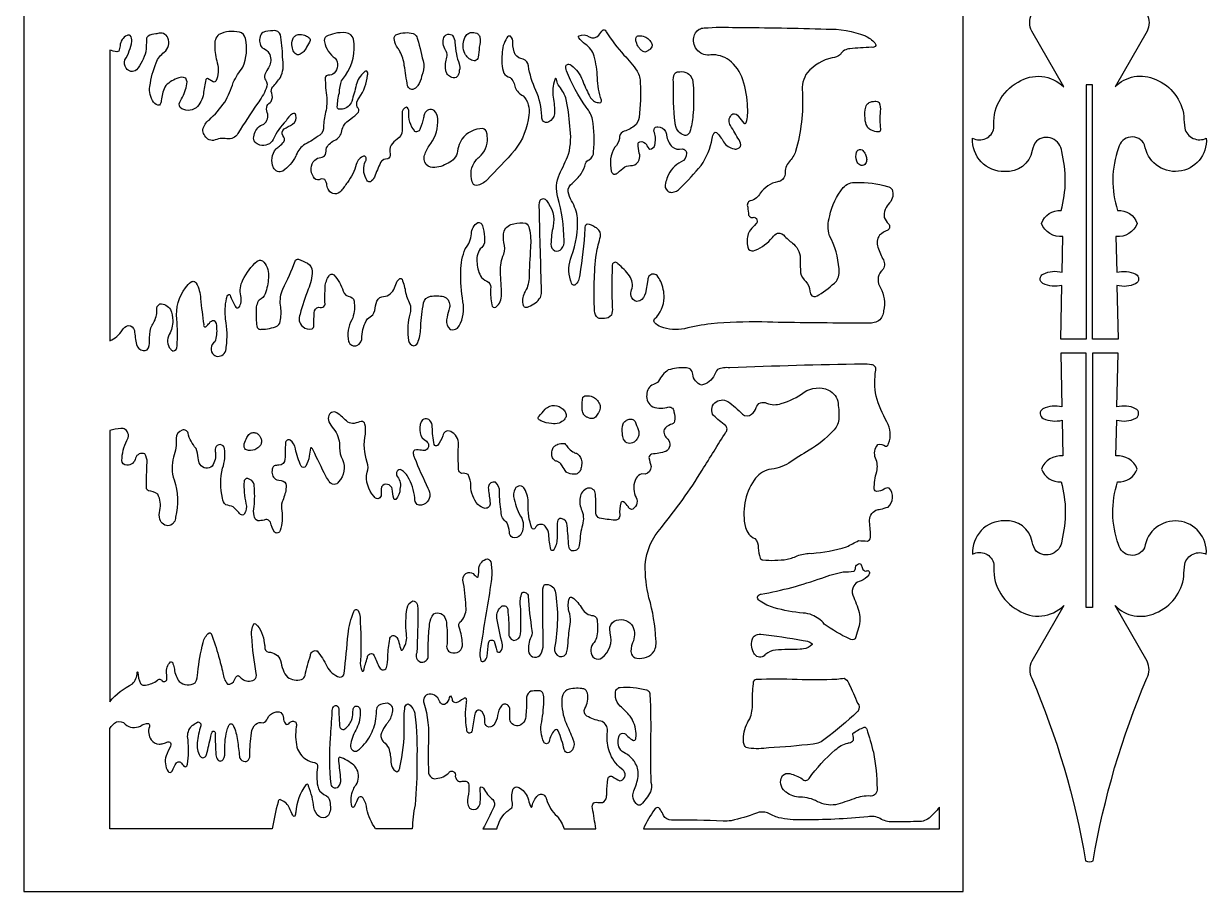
# Model space of a CAD drawing. Header units: millimetres. Extents: x -2342 to -1352, y 819 to 2802.
# Drawn here: x -1734.4 to -1356.7, y 818.9 to 1096 of the extents above; entities that cross this region are included whole.
import ezdxf

# ---------------------------------------------------------------- set-up
doc = ezdxf.new("R2010")
doc.units = ezdxf.units.MM
doc.layers.add('Image_1', color=70, linetype='Continuous')

msp = doc.modelspace()

# ---------------------------------------------------------------- linework, layer by layer
at = {"layer": 'Image_1'}
msp.add_lwpolyline([(-1734.36, 818.88), (-1434.36, 818.88), (-1434.36, 1658.88), (-1734.36, 1658.88)], close=True, dxfattribs=at)
msp.add_lwpolyline([(-1375.64, 1099.08, -0.248044), (-1375.6, 1093.61), (-1385.82, 1075.85, -0.318641), (-1372.81, 1078.19, -0.277564), (-1363.86, 1066.4, 0.02743), (-1363.54, 1062.63, 0.483016), (-1356.68, 1059.45, -0.969952), (-1376.38, 1057.37, 0.704438), (-1384.72, 1056.34, 0.166429), (-1384.98, 1036.35, -0.331722), (-1378.71, 1032.24, -0.340003), (-1385.51, 1028.05), (-1385.28, 1016.61, -0.179213), (-1379.17, 1016.02, -0.599927), (-1379.24, 1012.96, -0.180821), (-1385.2, 1012.4), (-1384.86, 995.27), (-1392.99, 995.27), (-1392.99, 1076.5), (-1395.01, 1076.5), (-1395.01, 995.27), (-1403.15, 995.27), (-1402.81, 1012.4, -0.176895), (-1408.85, 1013.01, -0.599927), (-1408.77, 1016.06, -0.183169), (-1402.73, 1016.61), (-1402.5, 1028.05, -0.340003), (-1409.3, 1032.24, -0.331722), (-1403.03, 1036.35, 0.13246), (-1402.85, 1055.21, 0.600156), (-1410.92, 1058.53, 0.133888), (-1412.24, 1055.46, -0.382908), (-1421.08, 1048.76, -0.435338), (-1431.33, 1059.45, 0.502435), (-1424.47, 1062.63, -0.304334), (-1416.78, 1077.33, -0.35116), (-1402.19, 1075.85), (-1412.42, 1093.61, -0.248044), (-1412.37, 1099.08, 0.059291)], format="xyb", dxfattribs=at)
for points in [[(-1675.01, 1000.39, -0.288933), (-1673.57, 1001.2, -0.264945), (-1672.77, 999, -0.112476), (-1673.32, 994.41, 0.48596), (-1673.68, 990.25, 0.415245), (-1670.35, 990.67, 0.162101), (-1669.65, 992.74, 0.076868), (-1669.85, 1001.59, -0.089195), (-1669.57, 1008.2, -0.243205), (-1668.8, 1009.56, -0.259278), (-1668.45, 1009.28, 0.023856), (-1666.82, 1005.8, 0.543984), (-1665.6, 1005.35, 0.199016), (-1664.99, 1009.09, -0.189516), (-1664.33, 1014.16, -0.097674), (-1659.84, 1020.12, -0.417319), (-1657.67, 1019.83, -0.208081), (-1656.19, 1014.89, -0.059973), (-1657.2, 1009.75, -0.160711), (-1659.15, 1007.74, 0.198978), (-1660.09, 1004.1, 0.060421), (-1659.88, 999.43, 0.451647), (-1658.51, 998.4, 0.107678), (-1653.33, 999.49, 0.216925), (-1652.31, 1001.5, 0.073367), (-1652.34, 1006.06, -0.137442), (-1651.57, 1011.25, 0.032057), (-1647.68, 1020.2, -0.40004), (-1646.6, 1020.78, -0.008537), (-1643.71, 1019.54, -0.253484), (-1642.23, 1016.92, -0.102408), (-1643.48, 1011.2, 0.031389), (-1646.1, 1003.24, 0.333629), (-1645.25, 999.24, 0.262407), (-1642.18, 998.59, 0.190266), (-1641.68, 999.55, -0.012552), (-1641.59, 1003.67, -0.365283), (-1640.13, 1005.44, -0.033731), (-1639.22, 1005.35, 0.358333), (-1638.11, 1006.47, -0.016542), (-1638.08, 1011.98, -0.142949), (-1636.8, 1015.48, -0.513265), (-1635.31, 1015.77, -0.101625), (-1632.28, 1010.61, 0.325076), (-1630, 1008.82, -0.335582), (-1628.82, 1006.78, -0.136375), (-1629.53, 1001.46, 0.186701), (-1630.57, 994.51, 0.42016), (-1627.93, 993.2, 0.312375), (-1626.33, 996.06, -0.139409), (-1624.56, 1001.7, -0.026746), (-1622.85, 1003.03, 0.11169), (-1621.95, 1005.9, -0.206235), (-1620.58, 1008.6, -0.04084), (-1618.24, 1009.07, 0.204612), (-1615.5, 1012.75, -0.159043), (-1614.25, 1014.64, -0.364947), (-1613.53, 1014.39, -0.072917), (-1612.41, 1010.1, 0.024142), (-1610.85, 1005.87, -0.119489), (-1611.25, 1002.38, 0.091881), (-1611.46, 994.87, 0.350296), (-1609.77, 993.14, 0.299199), (-1608.33, 994.59, 0.085877), (-1607.53, 999.36, -0.046007), (-1606.62, 1006.81, -0.32927), (-1604.42, 1008.94, -0.096957), (-1600.23, 1008.86, -0.300188), (-1598.28, 1006.11, -0.119298), (-1598.59, 1004.56, 0.04586), (-1599.27, 1001.44, 0.258177), (-1598.1, 998.35, 0.357738), (-1595.24, 999.46, 0.177879), (-1594.1, 1007.19, -0.037233), (-1594.78, 1016.94, -0.094263), (-1593.31, 1024.15, 0.15614), (-1591.38, 1028.92, -0.22188), (-1589.36, 1032.54, -0.387851), (-1587.86, 1031.47, -0.050796), (-1587.19, 1027.89, -0.031854), (-1587.16, 1025.98, -0.170286), (-1588.54, 1024.14, 0.193239), (-1589.54, 1019.44, 0.140782), (-1588.13, 1014.95, 0.097027), (-1585.86, 1013.46, -0.241427), (-1585.22, 1011.2, 0.057252), (-1584.89, 1006.22, 0.521292), (-1583.57, 1005.48, 0.230644), (-1581.72, 1009.52, 0.007636), (-1582.12, 1016.73, -0.116129), (-1581.02, 1022.42, 0.153693), (-1580.96, 1026.07, -0.119478), (-1580.89, 1029.79, -0.279208), (-1577.82, 1032.06, -0.138307), (-1574.03, 1032.28, -0.270868), (-1572.9, 1030.57, -0.076921), (-1572.51, 1024.48, 0.004271), (-1572.97, 1014.63, -0.136863), (-1574.47, 1009.99, 0.176245), (-1574.83, 1005.98, 0.445049), (-1573.03, 1005.72, 0.172159), (-1569.35, 1008.57, 0.095125), (-1568.95, 1010.31, -0.001818), (-1569.67, 1036.53, -0.099757), (-1569.45, 1039.61, -0.571702), (-1567.4, 1039.49, -0.227463), (-1565.26, 1031.33, 0.042879), (-1565.97, 1025.64, 0.325705), (-1564.69, 1023.48, 0.306344), (-1562.59, 1024.1, 0.208483), (-1561.75, 1026.77, 0.067752), (-1563.77, 1040.54, -0.171094), (-1563.26, 1047.94, 0.017813), (-1560.34, 1054.32, 0.100955), (-1559.93, 1063.3, 0.04618), (-1561.23, 1072.36, 0.08675), (-1563.63, 1076.45, -0.069647), (-1564.21, 1078.32, 0.890107), (-1564.74, 1078.13), (-1564.73, 1078.11, 0.135198), (-1565.23, 1072.51, -0.059735), (-1564.88, 1067.2, -0.26672), (-1566.64, 1064.63, -0.118284), (-1567.75, 1064.4, -0.373091), (-1568.91, 1066.43, 0.101495), (-1570.77, 1074.68, -0.067768), (-1573.17, 1082.54, 0.308457), (-1574.83, 1084.67, -0.18538), (-1577.44, 1086.13, -0.098847), (-1578.13, 1089.97, 0.212857), (-1578.89, 1092.02, 0.403676), (-1580.01, 1091.49, 0.147071), (-1581.58, 1086.32, 0.108714), (-1581.04, 1080.25, 0.207415), (-1579.02, 1078.82, -0.168353), (-1577.36, 1075.64, 0.198004), (-1574.87, 1072.98, -0.246894), (-1573.04, 1066.79, -0.145519), (-1577.52, 1055.63, -0.015242), (-1586.38, 1046.1, -0.154306), (-1589.73, 1044.29, -0.346354), (-1591.13, 1045.55, -0.247801), (-1589.98, 1052.3, -0.104747), (-1588.87, 1053.37, 0.237138), (-1586.28, 1059.58, 0.01704), (-1586.4, 1061.09, 0.302649), (-1587.73, 1062.54, 0.234522), (-1594.38, 1059.15, 0.080183), (-1595.27, 1057.38, 0.049002), (-1595.93, 1054.64, -0.235911), (-1599.35, 1051.2, -0.164899), (-1604.41, 1050.15, -0.325725), (-1606.47, 1052.67, -0.124136), (-1606.16, 1054.45, -0.077827), (-1604.34, 1057.74, 0.16935), (-1602.1, 1065.57, 0.178751), (-1603.28, 1068.32, 0.495609), (-1606.33, 1067.17, 0.056745), (-1606.64, 1065.93, -0.046858), (-1607.72, 1062.53, -0.499347), (-1609.4, 1061.59, -0.198636), (-1611.35, 1067.94, 0.312456), (-1612.14, 1069.35, 0.338453), (-1613.52, 1067.32, 0.011615), (-1613.46, 1061.89, -0.267859), (-1615.09, 1059.12, 0.071141), (-1617.01, 1057.22, 0.195729), (-1617.33, 1054.4, -0.376713), (-1618.1, 1052.85), (-1618.84, 1052.76, 0.188632), (-1620.42, 1051.67, 0.002857), (-1622.36, 1047.01, -0.137813), (-1623.64, 1045.46, -0.401743), (-1624.96, 1046.5, -0.244275), (-1625.21, 1052.05, 0.44812), (-1625.46, 1053.69), (-1625.58, 1053.76, 0.257528), (-1628.12, 1051.06, -0.104744), (-1630.97, 1045.3, -0.009758), (-1632.99, 1042.58, -0.512488), (-1636.92, 1042.79, -0.124679), (-1637.49, 1044.39, 0.101573), (-1638.16, 1046.23, 0.264054), (-1639.98, 1046.13, -0.34512), (-1641.75, 1047.05, -0.376857), (-1641.37, 1052.45, -0.190327), (-1639.47, 1053.24, 0.195247), (-1637.95, 1054.19, -0.010084), (-1637.62, 1056.31, -0.182412), (-1634.71, 1058.96, 0.261017), (-1632.66, 1062.32, -0.166849), (-1629.88, 1065.64, 0.074442), (-1627.42, 1067.8, 0.317586), (-1627.8, 1069.33, -0.273869), (-1627.18, 1072.37, 0.12022), (-1624.5, 1079.57, 0.216084), (-1624.74, 1080.85, 0.307433), (-1625.57, 1080.56, 0.152962), (-1628.15, 1076.47, -0.024253), (-1629.6, 1071.21, -0.267149), (-1632.57, 1068.73, -0.093493), (-1633.83, 1068.75, -0.223953), (-1634.21, 1069.45, -0.051268), (-1633.54, 1073.94, -0.064079), (-1632.84, 1077.81, -0.019082), (-1631.62, 1079.47, 0.195823), (-1629.01, 1091.05, 0.322889), (-1631.48, 1093.11, 0.070989), (-1635, 1092.89, 0.064824), (-1637.74, 1091.93, 0.342483), (-1638.26, 1090.17, 0.20288), (-1634.83, 1084.95, -0.37694), (-1635.17, 1080.2, -0.223828), (-1637.12, 1079.54, 0.363871), (-1638.08, 1078.74, 0.026288), (-1637.58, 1072.35, -0.083846), (-1638.09, 1067.11, 0.048528), (-1638.61, 1062.48, -0.262909), (-1640.47, 1059.96, -0.031755), (-1645, 1057.17, 0.141608), (-1647.48, 1053.66, -0.13278), (-1651.64, 1048.95, -0.447745), (-1654.55, 1050.02, -0.297671), (-1653.72, 1056.03, -0.064115), (-1652.7, 1056.92, 0.014379), (-1651.22, 1058.25, 0.324727), (-1651.56, 1060.25, -0.392753), (-1651.2, 1062.38, -0.01621), (-1648.51, 1063.9, 0.318954), (-1647.39, 1066.81, 0.485236), (-1648.47, 1067.24, 0.142067), (-1650.57, 1064.95, 0.102956), (-1654.64, 1059.05, -0.357988), (-1658.91, 1057.22, -0.126939), (-1660.48, 1058.17, -0.246618), (-1660.86, 1059.92, -0.238182), (-1658.73, 1063.44, 0.031865), (-1657.65, 1063.95, 0.335325), (-1656.57, 1067.65, -0.141209), (-1656.64, 1069.86, -0.043212), (-1655.33, 1071.16, 0.229594), (-1655.15, 1073.8, -0.277071), (-1654.76, 1075.85, 0.020513), (-1652.38, 1078.8, 0.163823), (-1651.62, 1084.48, 0.024202), (-1652.18, 1091.75, 0.322338), (-1653.86, 1093.74, 0.124236), (-1654.76, 1093.72, 0.115072), (-1657.94, 1093.21, 0.218605), (-1658.86, 1091.88, 0.254074), (-1658.18, 1088.28, -0.299084), (-1655.48, 1085.07, -0.197274), (-1656.4, 1081.54, 0.027648), (-1657.36, 1079.73, 0.310232), (-1657.1, 1078.06, -0.296189), (-1656.93, 1075.34, -0.076869), (-1659.72, 1070.5, 0.016047), (-1665.91, 1060.9, -0.309441), (-1669.47, 1059.24, 0.151731), (-1673.69, 1058.7, -0.30215), (-1676.74, 1060.57, -0.096924), (-1677.13, 1062.16, -0.183659), (-1675.16, 1065.24, 0.049898), (-1670.14, 1070.95, 0.052823), (-1667.42, 1077.23, -0.051959), (-1664.4, 1082.11, 0.161368), (-1663.55, 1091.32, 0.306399), (-1665.47, 1093.31, 0.164932), (-1672, 1092.6, 0.269797), (-1673.26, 1088.85, 0.089604), (-1672.52, 1083.47, -0.179301), (-1672.99, 1077.67, -0.351019), (-1673.79, 1077.4), (-1675.65, 1078.47, 0.401942), (-1676.21, 1078.15, 0.009048), (-1676.96, 1073.57, -0.161125), (-1679.26, 1069.15, -0.348413), (-1684.41, 1069.26, -0.325805), (-1684.23, 1071.41, 0.073336), (-1682.36, 1076.19, 0.248223), (-1682.62, 1078.56, 0.270735), (-1685.43, 1078.46, 0.157355), (-1689.29, 1075.76, 0.082229), (-1690.4, 1071.4, -0.135314), (-1690.97, 1070.04, -0.311931), (-1692.86, 1070.94, -0.206111), (-1694.06, 1076, -0.058294), (-1692.04, 1083.56, -0.143462), (-1689.44, 1086.9, 0.315766), (-1688.31, 1091.47, 0.409973), (-1691.56, 1092.86, -0.147582), (-1692.11, 1092.8, 0.080161), (-1694.64, 1092.05, 0.197857), (-1695.17, 1091.08, -0.021202), (-1695.35, 1087.05, -0.106777), (-1698.35, 1081.26, -0.451819), (-1701.64, 1081.78, -0.216194), (-1702, 1084.43, 0.097262), (-1699.83, 1090.39, 0.197865), (-1700.31, 1092.2, 0.247119), (-1701.31, 1092.26, 0.289734), (-1703.55, 1088.92, -0.070787), (-1703.99, 1087.26, -0.228102), (-1704.6, 1087.04, -0.027859), (-1706.86, 1087.55), (-1706.86, 994.73, 0.158657), (-1702.83, 998.18, -0.160031), (-1700.97, 999.64, -0.338871), (-1698.96, 998.04, 0.041659), (-1698.28, 993.5, 0.30714), (-1696.22, 991.64, 0.148192), (-1694.97, 991.86, 0.236301), (-1694.2, 994.67, -0.066851), (-1693.75, 998.85, -0.052192), (-1692.89, 1000.46, 0.132431), (-1691.8, 1004.57, -0.366222), (-1690.85, 1006.48, -0.289152), (-1687.48, 1004.69, -0.107389), (-1686.74, 1001.17, -0.126297), (-1687.89, 996.74, 0.31224), (-1687.48, 992.11, 0.081636), (-1686.71, 991.43, 0.384132), (-1685.34, 993.09, 0.03468), (-1685.47, 1001.66, -0.188668), (-1682.65, 1011.68, -0.052596), (-1680.91, 1013.54, -0.430099), (-1679.22, 1013.14, -0.108009), (-1677.84, 1008.19, 0.010657), (-1676.86, 999.88, 0.56463), (-1676.28, 999.14, 0.082001), (-1676.13, 999.18, -0.028014)], [(-1642.84, 1090.68, -0.054484), (-1644, 1088.55, -0.07729), (-1644.88, 1087.18, -0.081317), (-1646.02, 1086.24, -0.115577), (-1646.61, 1086.07, -0.133999), (-1647.33, 1086.24, -0.12153), (-1647.94, 1086.8, -0.026222), (-1648.04, 1086.98, -0.093075), (-1648.63, 1088.69, -0.119044), (-1648.43, 1091.05, -0.034172), (-1648.19, 1091.64, -0.101226), (-1647.34, 1092.3, -0.143995), (-1646.04, 1092.53, -0.129258), (-1644.3, 1092.21, -0.083979), (-1643.21, 1091.45, -0.15024), (-1642.89, 1090.97, -0.066776)], [(-1609.7, 1075.16, -0.27822), (-1611.07, 1075.25, -0.160361), (-1611.73, 1076.18, -0.016704), (-1612.79, 1082.7, 0.089687), (-1614.22, 1087.16, 0.025683), (-1614.86, 1088.23, -0.119675), (-1615.97, 1090.84, -0.019222), (-1616.03, 1091.33, -0.187001), (-1615.69, 1092.24, -0.151767), (-1615.18, 1092.57, -0.155515), (-1609.92, 1092.89, -0.148617), (-1608.81, 1091.77, -0.056904), (-1608.54, 1091.09, -0.014401), (-1606.61, 1083.12, -0.12044), (-1607.16, 1079.44, -0.00859), (-1607.26, 1079.2, -0.09169), (-1608.47, 1076.27, -0.018353), (-1608.81, 1075.79, -0.121083)], [(-1595.23, 1081.01, -0.133753), (-1595.6, 1079.58, -0.106404), (-1596.24, 1078.85, -0.20848), (-1598.09, 1079.02, -0.134704), (-1599.18, 1080.11, -0.083808), (-1599.58, 1081.21, -0.111639), (-1599.17, 1085.31, 0.167125), (-1599.4, 1087.19, 0.041136), (-1599.62, 1087.55, -0.121126), (-1600.37, 1089.55, -0.116937), (-1600.14, 1091.65, -0.136736), (-1599.38, 1092.44, -0.276697), (-1597.6, 1092.42, -0.038433), (-1597.36, 1092.24, -0.124126), (-1596.63, 1090.08, 0.043087), (-1596.17, 1086.3, 0.038868), (-1595.25, 1083.16, -0.151133)], [(-1588.66, 1091.75, -0.101615), (-1588.87, 1088.52, -0.02627), (-1589.23, 1085.28, -0.13136), (-1589.57, 1084.56, -0.145658), (-1590.14, 1084.17, -0.180784), (-1590.92, 1084.22, -0.102237), (-1592.36, 1085.06, -0.090168), (-1593.42, 1086.48, -0.110433), (-1594.01, 1088.94, -0.104615), (-1593.58, 1091.25, -0.074252), (-1592.82, 1092.51, -0.118041), (-1591.61, 1093.16, -0.178773), (-1589.66, 1092.95, -0.02818), (-1589.36, 1092.78, -0.125657), (-1588.7, 1091.86, -0.011313)], [(-1470.76, 1000.4, -0.006409), (-1498.58, 1000.73, 0.026079), (-1514.82, 1000.16, 0.027344), (-1523.34, 998.57, -0.144788), (-1530.87, 999.21, -0.118652), (-1532.86, 1000.53, -0.393401), (-1532.85, 1001.69, 0.200277), (-1529.84, 1008.49, 0.116105), (-1530.92, 1013.71, 0.055675), (-1532.03, 1015.53, 0.474188), (-1534.65, 1015.35, 0.127275), (-1535.07, 1014.22), (-1535.8, 1009.91, -0.237014), (-1537.63, 1007.54, -0.087789), (-1538.54, 1007.28, -0.292629), (-1540.38, 1009.02, -0.145665), (-1540.2, 1011, 0.244607), (-1540.91, 1015.47, 0.075443), (-1544.6, 1019.26, 0.626676), (-1546.26, 1019.28, 0.140058), (-1546.4, 1018.56, 0.015019), (-1546.4, 1005.37, -0.123991), (-1546.67, 1002.93, -0.265758), (-1548.9, 1001.88, -0.15736), (-1551.04, 1002.05, -0.213591), (-1552.03, 1004.3, -0.04409), (-1551.45, 1022.58, -0.02345), (-1550.11, 1028.07, 0.254057), (-1551.1, 1030.53, 0.099753), (-1551.84, 1030.94, 0.136423), (-1554.39, 1032.03, 0.336168), (-1555.13, 1030.56, -0.031317), (-1556.79, 1015.78, -0.215849), (-1558.34, 1012.5, -0.439608), (-1559.54, 1013.53, 0.055911), (-1559.71, 1014.09, -0.175096), (-1559.36, 1021.72, 0.099501), (-1557.47, 1033.96, 0.099039), (-1559.35, 1039.4, -0.083012), (-1560.5, 1042.34, -0.261599), (-1559.18, 1045.02, 0.045567), (-1556.29, 1048.09, 0.069366), (-1554.9, 1051.35, -0.278071), (-1553.71, 1052.55, 0.252637), (-1552.33, 1055.11, 0.058532), (-1552.65, 1065.37, 0.112789), (-1554.7, 1069.32, -0.058159), (-1561.01, 1081, -0.185296), (-1561.07, 1082.73, -0.463492), (-1559.46, 1082.75, -0.137464), (-1555.9, 1077.96, 0.0331), (-1553.72, 1073.17, 0.251707), (-1551.16, 1070.86, 0.049535), (-1550.3, 1070.77, 0.384489), (-1549.81, 1071.54, -0.085396), (-1551.12, 1078.77, 0.050285), (-1552.11, 1085.66, 0.168185), (-1554.99, 1089.49, -0.09296), (-1557.11, 1091.54, -0.480253), (-1556.99, 1092.12, -0.275607), (-1553.71, 1091.78, 0.362875), (-1550.71, 1092.3, -0.075198), (-1549.27, 1094.06), (-1549.25, 1094.07, -0.348797), (-1548.31, 1093.38, 0.042718), (-1542.65, 1086, -0.0267), (-1538.43, 1080.88, -0.136223), (-1537.47, 1077.06, -0.039898), (-1537.79, 1066.09, -0.225773), (-1539.42, 1063.31, -0.093769), (-1543.02, 1061.49, 0.310276), (-1544.11, 1059.32, -0.152205), (-1545.6, 1056.55, 0.197), (-1546.68, 1048.88, 0.389213), (-1545.42, 1047.95, 0.194373), (-1544.64, 1048.41, -0.020409), (-1542.41, 1050.24, -0.107841), (-1539.9, 1050.69, 0.27148), (-1537.78, 1052.49, 0.162152), (-1537.74, 1054.66, -0.041193), (-1538.15, 1057.59, -0.311576), (-1537.56, 1058.29, -0.341677), (-1535.46, 1057.41, 0.210046), (-1534.35, 1055.9, 0.311048), (-1532.82, 1057.19, 0.136266), (-1532.91, 1061.26, -0.383647), (-1532.53, 1062.93, -0.222331), (-1531.79, 1063.07, -0.276301), (-1529.38, 1061.61, -0.124606), (-1529.02, 1060.42, 0.159379), (-1527.25, 1056.64, 0.217626), (-1524.05, 1055.99, -0.415238), (-1522.67, 1054.65, -0.325752), (-1524.4, 1051.91, 0.175655), (-1528.74, 1047.07, 0.047689), (-1529.34, 1045.04, 0.30902), (-1528.78, 1042.58, 0.186283), (-1527.42, 1042.13, 0.206959), (-1524.6, 1043.56, 0.025441), (-1518.02, 1050.71, 0.11646), (-1514.52, 1059.37, -0.099941), (-1513.79, 1061.17, -0.398475), (-1513.11, 1061.28, -0.066011), (-1510.84, 1058.3, 0.21911), (-1507.46, 1056.04, 0.158435), (-1506.26, 1056.1, 0.142074), (-1505.44, 1056.75, 0.232833), (-1505.89, 1058.87, -0.007982), (-1508.59, 1063.46, -0.352582), (-1508.39, 1066.78, -0.081783), (-1507.88, 1067.19, -0.349871), (-1506.06, 1066.33, 0.031857), (-1504.32, 1064.24, 0.496033), (-1503.6, 1064.47, 0.102849), (-1503.19, 1069.29, 0.078857), (-1504.69, 1078.07, 0.14661), (-1509.08, 1084.38, 0.171796), (-1514.88, 1086.05, -0.257402), (-1519.02, 1087.36, -0.255252), (-1520.34, 1091.63, -0.223728), (-1518.59, 1094.23, -0.142708), (-1517.04, 1094.64, -0.033916), (-1506.68, 1094.78, -0.007319), (-1478.03, 1094.31, -0.09774), (-1465.56, 1092.08, -0.109595), (-1462.56, 1089.9, -0.186145), (-1462.16, 1089.06, -0.325037), (-1463.63, 1088.49, 0.005626), (-1470.49, 1088.01, 0.258767), (-1473.52, 1086.21, -0.158966), (-1476.16, 1085.15, 0.148656), (-1484.07, 1080.46, 0.19114), (-1485.64, 1074.01, -0.079906), (-1487.81, 1055.21, -0.104419), (-1489.93, 1051.92, 0.193883), (-1491.13, 1048.07, -0.26089), (-1492.56, 1045.8, -0.124658), (-1493.57, 1045.54, 0.187937), (-1499.11, 1041.88, -0.088132), (-1500.29, 1040.38, -0.13328), (-1502.34, 1039.45, 0.418723), (-1503.12, 1037.44, 0.025596), (-1502.82, 1034.89, 0.462141), (-1501.09, 1034.2, -0.3693), (-1500.1, 1032.95, -0.211807), (-1500.5, 1032.04, -0.036761), (-1502.28, 1030.22, 0.18474), (-1503.26, 1026.33, 0.128738), (-1502.85, 1024.04, 0.390086), (-1500.7, 1023.68, 0.121002), (-1495.23, 1027.72, -0.128437), (-1493.6, 1029.12, -0.255739), (-1491.22, 1028.07, 0.054922), (-1488.43, 1025.64, -0.216732), (-1486.32, 1020.43, 0.016681), (-1486.27, 1016.46, 0.162322), (-1484.54, 1013.63, -0.164647), (-1483.27, 1010.58, 0.141201), (-1482.63, 1009.05, 0.286851), (-1480.42, 1009.39, 0.065871), (-1474.82, 1013.79, 0.181814), (-1473.97, 1017.71, 0.106987), (-1476.97, 1028.27, -0.147311), (-1476.94, 1034.61, -0.117358), (-1472.64, 1043.65, -0.22178), (-1468.44, 1045.33, -0.068412), (-1458.46, 1044.06, -0.155706), (-1457.01, 1043.03, -0.279916), (-1457.79, 1038.78, 0.235768), (-1459.54, 1034.14, 0.103868), (-1458.15, 1032.09, -0.445937), (-1458.38, 1030.11, 0.077912), (-1461.01, 1028.44, 0.262419), (-1461.53, 1024.58, 0.051365), (-1459.8, 1020.54, -0.317036), (-1460.16, 1017.3, -0.057201), (-1460.54, 1016.96, 0.324605), (-1460.73, 1011.65, -0.190805), (-1459.75, 1004.34, -0.22939), (-1461.31, 1001.15, -0.129518), (-1463.2, 1000.44, -0.035814), (-1464.74, 1000.32, 0.003038)], [(-1534.1, 1088.16, -0.087691), (-1535.02, 1087.34, -0.081103), (-1535.95, 1086.96, -0.114748), (-1536.99, 1087.43, -0.087642), (-1537.7, 1088.21, -0.08482), (-1538.58, 1089.68, -0.051818), (-1538.89, 1090.8, -0.162287), (-1538.79, 1091.6, -0.128567), (-1538.47, 1092, -0.178492), (-1537.92, 1092.17, -0.12368), (-1536.01, 1091.85, -0.080544), (-1534.79, 1091.06, -0.087453), (-1534.01, 1090.07, -0.071522), (-1533.61, 1088.96, -0.103563), (-1534, 1088.26, -0.020502)], [(-1520.65, 1066.7, -0.083236), (-1521.66, 1061.46, -0.180004), (-1522.34, 1060.52, -0.234634), (-1523.46, 1060.39, -0.136647), (-1525.13, 1061.45, -0.135997), (-1526.22, 1063.75, -0.028115), (-1526.29, 1064.32, -0.033602), (-1526.84, 1077.39, -0.145319), (-1526.42, 1080.08, -0.189855), (-1525.17, 1080.65, -0.055055), (-1524.78, 1080.63, -0.193687), (-1522.37, 1080.19, -0.13264), (-1520.92, 1078.54, -0.014019), (-1520.81, 1078.3, -0.064745), (-1520.49, 1074.44, -0.041721)], [(-1461.37, 1061.44, -0.120943), (-1463.58, 1061.98, -0.065852), (-1464.73, 1062.8, -0.103732), (-1465.58, 1064.97, -0.036174), (-1465.65, 1065.84, -0.120456), (-1465.39, 1069.39, -0.028906), (-1465.09, 1070.15, -0.111153), (-1463.99, 1070.96, -0.103334), (-1462.9, 1071.19, -0.222897), (-1461.46, 1071.03, -0.047881), (-1461.16, 1070.81, -0.120009), (-1460.8, 1068.03, 0.055707), (-1460.69, 1062.39, -0.208927), (-1460.78, 1061.74, -0.186406), (-1461.12, 1061.46, -0.120389)], [(-1465.5, 1054.22, -0.1064), (-1465.14, 1053, -0.11176), (-1465.33, 1051.68, -0.070666), (-1465.69, 1051.01, -0.129605), (-1466.43, 1050.72, -0.153706), (-1467.35, 1050.91, -0.106086), (-1467.94, 1051.43, -0.08838), (-1468.29, 1052.15, -0.155719), (-1468.36, 1054.98, -0.008998), (-1468.31, 1055.13, -0.104435), (-1467.95, 1055.59, -0.134456), (-1467.39, 1055.86, -0.181486), (-1466.6, 1055.71, -0.06508), (-1466.33, 1055.49, -0.082178), (-1465.57, 1054.39, -0.010452)], [(-1392.99, 909.5), (-1395.01, 909.5), (-1395.01, 990.73), (-1403.15, 990.73), (-1402.81, 973.6, 0.176895), (-1408.85, 972.99, 0.599927), (-1408.77, 969.94, 0.183169), (-1402.73, 969.39), (-1402.5, 957.95, 0.340003), (-1409.3, 953.76, 0.331722), (-1403.03, 949.65, -0.13246), (-1402.85, 930.79, -0.600156), (-1410.92, 927.47, -0.133888), (-1412.24, 930.54, 0.382908), (-1421.08, 937.24, 0.435338), (-1431.33, 926.55, -0.502435), (-1424.47, 923.37, 0.304334), (-1416.78, 908.67, 0.35116), (-1402.19, 910.15), (-1412.42, 892.39, 0.248044), (-1412.37, 886.92, -0.059291), (-1395.24, 828.66, 0.319458), (-1392.77, 828.66, -0.059291), (-1375.64, 886.92, 0.248044), (-1375.6, 892.39), (-1385.82, 910.15, 0.318641), (-1372.81, 907.81, 0.277564), (-1363.86, 919.6, -0.02743), (-1363.54, 923.37, -0.483016), (-1356.68, 926.55, 0.969952), (-1376.38, 928.63, -0.704438), (-1384.72, 929.66, -0.166429), (-1384.98, 949.65, 0.331722), (-1378.71, 953.76, 0.340003), (-1385.51, 957.95), (-1385.28, 969.39, 0.179213), (-1379.17, 969.98, 0.599927), (-1379.24, 973.04, 0.180821), (-1385.2, 973.6), (-1384.86, 990.73), (-1392.99, 990.73)], [(-1657.36, 897.04, 0.381422), (-1656.18, 895.26, -0.322812), (-1652.31, 892.61, 0.049942), (-1651.52, 889.6, 0.087478), (-1650.11, 887.29, 0.195732), (-1645.59, 886.5, 0.22064), (-1644.46, 887.85, -0.044604), (-1642.73, 894.2, -0.496241), (-1640.95, 895.74, -0.054629), (-1640.67, 895.65, -0.076545), (-1637.57, 890.78, 0.198639), (-1633.43, 887.28, 0.402695), (-1631.97, 888.6, 0.005741), (-1630.76, 901.05, -0.076077), (-1628.88, 908.22, -0.713064), (-1627.49, 908.53, -0.084185), (-1626.94, 906.48, -0.022712), (-1626.77, 892.6, 0.175175), (-1626.24, 889.24, 0.469456), (-1625.75, 889.4, -0.028705), (-1624.57, 893.54, -0.583914), (-1622.7, 894.63, -0.035368), (-1620.95, 890.69, 0.184852), (-1619.87, 889.61, 0.393579), (-1618.53, 890.35, 0.072156), (-1618.08, 893.91, -0.029086), (-1617.43, 899.44, -0.633561), (-1615.54, 900.32, -0.213366), (-1614.53, 898.31, 0.030833), (-1613.75, 895.94, 0.396192), (-1613.1, 896.42, 0.188023), (-1612.12, 901.08, -0.067608), (-1611.91, 909.3, -0.26697), (-1610.07, 911.64, -0.356742), (-1608.74, 910.56, -0.068565), (-1608.43, 909.06, -0.012348), (-1608.82, 895.11, 0.419991), (-1607.67, 892.13, 0.420002), (-1605.2, 893.62), (-1605.14, 898.21, -0.014995), (-1604.73, 904.25, -0.14061), (-1603.37, 907.48, -0.491599), (-1599.61, 905.82, -0.071559), (-1599.27, 903.83, -0.040951), (-1599.14, 897.92, 0.394323), (-1597.98, 895.13, 0.170422), (-1595.23, 895.45, 0.277501), (-1594.24, 898.05, 0.078382), (-1595.18, 902.91, -0.400279), (-1594.53, 905.32, 0.220568), (-1593.13, 909.98, 0.044096), (-1594.08, 918.26, -0.378323), (-1592.36, 920.74, -0.274041), (-1590.44, 920.02, 0.053917), (-1589.46, 919.2, 0.381573), (-1589.16, 919.36, 0.023717), (-1588.96, 922.11, -0.332073), (-1586.22, 925.07, -0.284837), (-1585.09, 923.62, -0.063044), (-1584.93, 919.23, -0.018351), (-1585.22, 916.53, 0.004631), (-1588.41, 896.7, 0.125787), (-1588.39, 892.6, 0.525955), (-1587.4, 892.41, 0.180623), (-1586.29, 894.03, -0.010512), (-1585.89, 898.2, -0.686147), (-1584.13, 898.76, -0.017535), (-1583.29, 895.74, 0.628399), (-1582.08, 895.51, 0.226377), (-1581.43, 897.58, -0.011365), (-1583.23, 906.1, -0.294166), (-1581.55, 910.03, -0.471148), (-1579.78, 908.97, -0.025195), (-1579.38, 901.96, 0.393434), (-1577.85, 899.01, 0.390398), (-1575.69, 901.01, 0.031587), (-1575.69, 910, -0.135327), (-1575.17, 914.31, -0.514397), (-1573.21, 913.19, 0.027242), (-1572.02, 902.15, -0.155114), (-1572.59, 899.51, 0.157152), (-1573, 895.07, 0.654892), (-1569.19, 894.68, 0.092918), (-1568.4, 897.65, -0.00788), (-1568.57, 914.01, -0.168194), (-1567.98, 916.9, -0.373543), (-1564.58, 914.8, -0.088466), (-1564.84, 896.63, 0.357306), (-1563.24, 893.93, 0.471217), (-1560.89, 895.47, 0.056174), (-1560.43, 899.19, -0.015661), (-1559.74, 904.96, 0.110808), (-1560.2, 908.4, -0.156452), (-1560.05, 912.51, -0.41697), (-1559.18, 912.77, -0.099734), (-1555.99, 909.13, 0.253491), (-1552.47, 906.95, -0.401548), (-1551.17, 904.98, -0.079762), (-1551.43, 899.89, -0.12699), (-1552.54, 897.94, 0.414179), (-1552.1, 893.33, 0.2836), (-1549.7, 893.48, 0.309165), (-1547.03, 901.29, -0.070407), (-1547.12, 903.27, -0.296947), (-1545.03, 905.5, -0.326373), (-1539.78, 903.48, -0.201868), (-1539.88, 898.22, 0.159813), (-1540.29, 894.59, 0.247757), (-1538.5, 893.34, 0.271621), (-1533, 895.58, 0.164694), (-1532.45, 899.34, 0.055756), (-1534.65, 912.62, -0.06696), (-1535.83, 923.25, -0.165367), (-1530.71, 935.13, 0.033776), (-1517.67, 953.39, 0.001741), (-1510.12, 965.58, 0.425249), (-1510.2, 967.64, -0.022953), (-1514.02, 970.86, -0.391899), (-1513.64, 974.86, -0.34469), (-1509.49, 975.33, -0.048131), (-1504.8, 971.28, 0.383314), (-1501.88, 971.26, 0.14327), (-1500.38, 973.41, -0.492333), (-1497.09, 974.77, 0.183428), (-1492.4, 974.72, 0.09115), (-1485.08, 978.29, -0.25686), (-1477.35, 978.99, -0.265533), (-1474.27, 974.74, -0.054159), (-1474.07, 969.57, -0.18389), (-1475.94, 965.9, -0.081716), (-1483.53, 959.8, 0.008614), (-1490.01, 955.62, -0.113223), (-1496.34, 953.62, 0.184668), (-1501.09, 950.25, 0.20704), (-1503.86, 935.11, 0.207157), (-1500.86, 931.53, -0.206283), (-1499.78, 928.6, 0.040461), (-1499.17, 925.32, 0.250184), (-1498.28, 924.76, 0.062944), (-1490.57, 924.94, 0.047836), (-1486.84, 926.21, -0.090869), (-1482.72, 926.84, 0.061527), (-1471.57, 928.94, 0.016779), (-1467.73, 930.92, 0.014866), (-1464.85, 930.77, 0.278789), (-1463.92, 931.88, 0.023774), (-1464.18, 936.9, -0.327065), (-1462.16, 940.58, -0.09054), (-1460.74, 940.93, 0.022387), (-1458.29, 941.63, 0.423784), (-1457.98, 947.66, 0.265392), (-1459.58, 947.3, -0.093431), (-1461.87, 946.55, -0.306535), (-1462.7, 947.39, -0.071974), (-1461.92, 952.94, 0.178154), (-1462.3, 957.19, -0.281012), (-1461.54, 961.59, -0.235072), (-1459.16, 961.02, 0.404079), (-1458.16, 961.88, 0.233743), (-1458.65, 968.81, -0.054494), (-1462.11, 977.04, -0.081536), (-1462.25, 985.37, 0.463846), (-1463.55, 987.1, 0.037358), (-1466.37, 987.31, 0.005439), (-1508.81, 986.09, 0.141145), (-1512.76, 985.53, 0.066277), (-1513.72, 983.88, -0.244046), (-1517.88, 980.6, -0.314192), (-1520.66, 984.06, 0.437734), (-1523.13, 986.1, 0.09076), (-1528.48, 985.42, 0.133661), (-1531.57, 981.8, -0.18546), (-1533.26, 980.81, 0.300728), (-1535.37, 977.51, 0.317151), (-1533.46, 973.66, 0.162044), (-1528.31, 973.59, -0.424155), (-1526.67, 972.05, -0.124872), (-1526.5, 969.09, -0.337642), (-1527.75, 967.98, 0.16513), (-1529.8, 966.39, 0.317887), (-1528.59, 963.3, -0.462723), (-1529.25, 959.39, -0.050165), (-1533.83, 958.51, 0.340799), (-1534.66, 957.41, 0.032703), (-1534.01, 954.58, -0.367794), (-1535.92, 952.12), (-1536.89, 952.2, 0.244254), (-1538.76, 950.8, 0.230076), (-1539.02, 945.23, -0.423302), (-1539.83, 940.94, -0.424601), (-1541.24, 941.68, 0.060423), (-1542.81, 943.3, 0.390142), (-1543.66, 942.96, 0.082223), (-1543.99, 939.1, -0.47476), (-1545.5, 937.43, -0.02689), (-1550.44, 938.07, -0.293438), (-1551.58, 939.64, 0.009302), (-1551.73, 945.74, 0.47244), (-1554.24, 947.62, 0.280857), (-1556.67, 944.69, 0.151599), (-1556.07, 940.49, -0.185365), (-1556.14, 935.25, 0.014124), (-1556.94, 929.33, -0.486355), (-1559.43, 927.68, -0.210387), (-1560.28, 929.12, 0.006418), (-1560.77, 935.67, 0.39106), (-1562.67, 937.94, 0.43131), (-1563.91, 937.06, 0.008598), (-1564.03, 931.56, -0.158514), (-1565.27, 927.77, -0.458263), (-1565.98, 928.05, -0.038221), (-1566.69, 932.85, 0.174605), (-1567.79, 935.52, 0.532226), (-1571.01, 934.87, -0.578977), (-1572.05, 934.93, -0.10484), (-1573.23, 942.68, 0.124749), (-1574.36, 947.42, 0.604761), (-1577.41, 947.47, 0.195221), (-1577.71, 944.17, 0.090476), (-1575.27, 938.05, -0.242792), (-1575.66, 932.66, -0.294681), (-1578.22, 931.88, -0.326084), (-1579.18, 933.64, 0.079246), (-1580.02, 936.69, -0.267722), (-1581.9, 940.1, -0.045837), (-1582.35, 946.53, 0.214387), (-1583.7, 949.56, 0.448666), (-1585.93, 948.14, 0.088076), (-1585.93, 947.33, -0.006109), (-1585.39, 942.87, -0.462553), (-1586.98, 941.21, -0.171061), (-1589.28, 942.49, -0.182212), (-1591.55, 948.43, 0.125746), (-1592.42, 951.97, 0.170057), (-1594.48, 952.38, -0.282682), (-1595.46, 953.62, -0.019385), (-1595.54, 960.86, 0.325999), (-1597.51, 965.47, 0.201592), (-1599.35, 965.88, 0.2702), (-1600.51, 964.34, -0.090156), (-1602.19, 961.3, -0.512831), (-1603.27, 961.58, -0.044037), (-1603.86, 967.23, 0.173491), (-1604.61, 969.29, 0.528373), (-1607.46, 968.79, 0.140355), (-1607.74, 965.33, 0.222353), (-1605.75, 962.68, -0.524308), (-1605.83, 959.87, -0.22966), (-1607.29, 959.8, 0.037086), (-1609.49, 959.83, 0.396168), (-1609.89, 958.38, 0.03438), (-1609.57, 957.36, 0.010902), (-1605.27, 947.61, -0.417165), (-1606.03, 942.8, -0.262293), (-1608.69, 942.41, -0.209697), (-1609.44, 944.55, 0.100058), (-1611.62, 951.32, 0.164628), (-1614.13, 953.58, 0.63083), (-1614.94, 951.31, -0.229598), (-1614.18, 947.36, -0.189691), (-1615.52, 944.07, -0.443217), (-1616.19, 944.38, -0.014682), (-1616.63, 947.39, 0.644877), (-1620.07, 948.12, 0.045702), (-1620.2, 945.18, -0.701233), (-1622.45, 945, -0.238102), (-1624.69, 952.73, 0.184117), (-1624.63, 955.9, -0.136335), (-1625.24, 964.92, 0.090542), (-1625.35, 968.14, 0.375806), (-1626.53, 968.99, -0.00841), (-1628.79, 968.36, -0.187616), (-1630.78, 968.76, 0.00963), (-1634.34, 971.77, 0.530831), (-1637.03, 970.45, 0.184314), (-1636.63, 968.31, 0.005492), (-1634.98, 966.06, -0.162157), (-1633.48, 960.56, 0.117023), (-1632.54, 956.8, -0.300157), (-1633.77, 949.69, -0.242086), (-1635.22, 948.82, -0.247309), (-1636.75, 949.79, -0.046514), (-1637.87, 951.5, -0.005039), (-1641.89, 959.78, 0.15758), (-1642.48, 960.57, 0.392765), (-1642.73, 960.46, 0.014794), (-1643.14, 957.84, -0.093712), (-1644.29, 954.69, -0.527963), (-1645.7, 954.67, -0.074752), (-1647.54, 960.23, 0.171051), (-1649.23, 963.04, 0.544592), (-1650.75, 962.09, 0.003794), (-1650.91, 956.91, -0.378793), (-1652.89, 954.96, 0.095407), (-1654.37, 954.77, 0.188415), (-1655.05, 953.25, 0.335406), (-1653.51, 950.33, -0.130182), (-1650.93, 949.53, -0.231316), (-1650.59, 947.39, -0.074201), (-1651.83, 943.26, 0.139198), (-1651.88, 940.42, -0.110742), (-1652.43, 934.14, -0.541207), (-1654.22, 933.58, -0.058597), (-1655.57, 936.77, 0.440289), (-1657.59, 937.43, -0.054046), (-1659.59, 937.23, -0.284369), (-1660.79, 938.87, -0.103857), (-1660.77, 941.81, 0.052056), (-1660.74, 948.38, 0.422755), (-1663.25, 950.72, 0.27349), (-1663.99, 949.81, 0.068624), (-1663.36, 942.77, -0.211326), (-1663.9, 939.34, -0.38098), (-1665.1, 939.27, 0.009332), (-1667.44, 941.7, 0.019479), (-1669.8, 942.34, -0.180174), (-1670.87, 944.46, -0.118232), (-1670.82, 954.04, 0.120052), (-1670.19, 960.28, 0.804736), (-1673.11, 960.51, 0.123485), (-1673.12, 959.05, -0.169557), (-1674.12, 954.7, -0.475681), (-1678.04, 955.23, -0.141865), (-1678.59, 957.3, 0.059012), (-1679.31, 960.37, -0.125735), (-1681.87, 965.21, 0.480782), (-1683.69, 966.15, 0.354237), (-1685.69, 963.56, -0.104785), (-1686.49, 957.61, 0.155261), (-1686.33, 950.3, -0.153117), (-1685.88, 938.44, -0.340073), (-1687.76, 935.69, -0.395246), (-1690.84, 937.75, -0.160527), (-1690.84, 940.56, 0.179485), (-1691.54, 945.75, 0.152423), (-1694.54, 946.84, -0.268012), (-1695.13, 947.78, -0.017311), (-1694.92, 955.87, 0.148487), (-1695.67, 958.59, 0.424179), (-1698.65, 957.29, -0.399323), (-1701.45, 954.96, -0.405733), (-1703, 956.51, -0.104487), (-1701.42, 962.89, 0.428194), (-1701.95, 966.44, 0.215649), (-1703.34, 966.71, 0.034063), (-1706.86, 966.12), (-1706.86, 879.46, -0.106634), (-1699.55, 885.16, 0.183087), (-1698.11, 888.75, -1.678392), (-1697.88, 888.78, 0.081857), (-1697.1, 885.27, 0.274557), (-1695.4, 884.77, 0.134125), (-1691.66, 886.3, -0.537142), (-1690.14, 886.15, 0.518665), (-1688.64, 886.42, 0.059152), (-1688.73, 888.59, -0.22912), (-1687.5, 892.17, -0.454173), (-1686.67, 891.55, -0.109603), (-1686.24, 889.84, 0.12153), (-1684.67, 885.88, 0.322508), (-1679.56, 885.5, 0.14604), (-1678.79, 888.82, -0.025385), (-1677.08, 898.34, -0.160684), (-1675.16, 901.41, -0.395749), (-1674.49, 901.25, -0.027326), (-1672.11, 894.01, -0.008926), (-1670.71, 888.65, 0.155413), (-1669.27, 885.07, 0.36843), (-1666.99, 886.48, -0.223791), (-1665.87, 887.87, 0.023633), (-1664.63, 886.73, 0.279812), (-1660.74, 886.4, 0.327752), (-1660.06, 888.48, -0.033141), (-1661.53, 900.23, -0.152066), (-1660.89, 904.32, -0.370819), (-1660.32, 904.34, -0.191181), (-1657.56, 898.19, -0.080655)], [(-1555.73, 976.72, -0.142728), (-1555.12, 977.1, -0.089168), (-1554.7, 977.15, -0.146157), (-1552.66, 976.88, -0.09062), (-1551.43, 976.02, -0.088943), (-1550.45, 974.57, -0.024229), (-1550.27, 974.09, -0.112295), (-1550.5, 972.36, -0.062761), (-1550.91, 971.57, -0.090637), (-1551.77, 970.38, -0.059917), (-1552.44, 969.88, -0.128475), (-1554.42, 970.29, -0.022112), (-1554.76, 970.48, -0.101384), (-1555.51, 971.21, -0.114447), (-1556, 972.56, -0.052198), (-1556.02, 973.25, -0.0688)], [(-1561.71, 969.51, -0.103689), (-1563.36, 968.46, -0.146077), (-1565.8, 968.3, -0.107652), (-1569.15, 969.17, -0.020754), (-1569.78, 969.52, -0.1884), (-1570.03, 969.91, -0.227419), (-1569.9, 970.47, -0.073726), (-1569.79, 970.58, -0.003723), (-1567.81, 972.87, -0.104469), (-1566.3, 973.82, -0.191239), (-1563.36, 973.73, -0.088049), (-1562.03, 972.84, -0.129347), (-1561.3, 971.78, -0.109374), (-1561.14, 970.51, -0.053063)], [(-1537.85, 965.45, -0.106327), (-1538.2, 963.82, -0.092803), (-1538.91, 962.78, -0.11081), (-1539.94, 962.11, -0.179627), (-1541.73, 962.11, -0.103883), (-1542.58, 962.97, -0.116405), (-1543.1, 964.52, -0.036676), (-1543.11, 965.07, -0.103466), (-1542.92, 968.23, -0.096314), (-1542.1, 969.15, -0.118274), (-1540.95, 969.67, -0.189232), (-1539.81, 969.56, -0.124715), (-1539.11, 968.93, -0.077091), (-1538.82, 968.28, 0.002162), (-1537.92, 965.79, -0.03872)], [(-1658.45, 963.07, -0.142519), (-1658.56, 961.74, -0.109834), (-1659.04, 961, -0.049942), (-1659.31, 960.78, -0.092145), (-1660.58, 959.95, -0.183533), (-1663.21, 959.86, -0.125836), (-1663.72, 960.32, -0.140621), (-1663.99, 961.23, -0.091769), (-1663.89, 961.84, -0.072444), (-1663.07, 963.82, -0.058453), (-1662.14, 965.03, -0.131655), (-1661.1, 965.41, -0.141869), (-1659.94, 965.17, -0.108704), (-1659.1, 964.44, -0.039152), (-1658.86, 964.05, -0.076739)], [(-1556.46, 953.53, -0.117832), (-1557.13, 952.61, -0.15415), (-1558.22, 952.12, -0.05787), (-1558.65, 952.12, -0.140056), (-1560.84, 952.65, -0.015712), (-1561.07, 952.79, -0.044968), (-1562.33, 954.83, 0.107439), (-1563.5, 955.93, 0.071806), (-1564.36, 956.3, -0.133424), (-1565.23, 956.98, -0.140333), (-1565.72, 958.38, -0.050038), (-1565.7, 958.95, -0.124539), (-1565.36, 960.34, -0.127885), (-1564.57, 961.23, -0.060547), (-1564.13, 961.45, -0.149399), (-1562.37, 961.97, -0.06377), (-1561.58, 961.87, -0.107813), (-1560.55, 960.6, 0.092005), (-1558.94, 959.25, 0.058999), (-1557.83, 958.79, -0.114891), (-1556.78, 957.81, -0.122364), (-1556.15, 956.04, -0.057697), (-1556.18, 955, -0.026502)], [(-1470.59, 899.52, -0.05472), (-1478.66, 904.26, 0.124148), (-1482.53, 907.12, 0.089577), (-1485.41, 907.76, -0.04795), (-1494.64, 909.47, -0.089699), (-1499.18, 911.58, -0.227227), (-1500, 912.61, -0.031478), (-1500.04, 912.83, -0.245748), (-1499.22, 913.71, -0.087502), (-1498.86, 913.77, 0.040658), (-1479.41, 918.96, -0.04249), (-1472.66, 920.94, 0.023203), (-1469.25, 921.1, 0.262152), (-1468.72, 921.98, -0.22393), (-1468.07, 923.29, -0.130653), (-1467.46, 923.57, -0.263292), (-1466.74, 922.9, 0.010313), (-1466.62, 922.35, 0.18696), (-1465.81, 921.2, 0.100862), (-1464.65, 921.35, -0.304312), (-1464.23, 920.51, -0.136925), (-1464.49, 919.97, -0.148351), (-1466.94, 918.03, -0.049183), (-1467.55, 917.84, 0.197909), (-1469.27, 916.46, 0.206506), (-1469.57, 913.44, -0.034747), (-1467.53, 907.96, -0.13779), (-1467.94, 902.34, -0.050579), (-1468.86, 899.52, -0.31561)], [(-1482.49, 897.68, -0.12912), (-1485.36, 896.29, -0.043097), (-1486.37, 896.18, 0.012436), (-1494.29, 895.96, 0.129018), (-1497.36, 894.61, 0.07222), (-1497.63, 894.37, -0.176836), (-1498.91, 893.69, -0.206369), (-1500.53, 894.18, -0.114072), (-1501.26, 895.19, -0.225559), (-1501.47, 899.82, -0.01616), (-1501.34, 900.11, -0.1593), (-1499.98, 900.96, -0.109492), (-1498.96, 900.98, -0.020651), (-1485.45, 899.02, -0.145011), (-1482.68, 898.06, -0.347165)], [(-1534.16, 850.64, -0.068568), (-1537.2, 846.62, -0.403867), (-1538.45, 846.65, 0.007424), (-1538.75, 846.94, -0.176465), (-1539.76, 849.3, -0.108548), (-1539.5, 850.94, 0.051384), (-1538.1, 855.53, 0.155096), (-1538.91, 859.66, 0.042312), (-1539.48, 860.52, 0.127967), (-1542.15, 862.91, -0.178181), (-1544, 864.52, -0.251662), (-1544.04, 868.73, -0.022898), (-1543.86, 869.05, -0.39889), (-1542.1, 869.06, 0.024263), (-1541.43, 868.34, 0.09293), (-1539.58, 867.11, 0.328902), (-1538.93, 867.42, 0.113953), (-1538.84, 867.78, 0.147263), (-1539.87, 873.52, 0.043001), (-1540.69, 874.82, 0.040231), (-1543.86, 878.03, -0.163118), (-1545.33, 880.83, -0.082432), (-1545.32, 882.64, -0.206118), (-1544.54, 883.81, -0.122715), (-1543.9, 884.03, -0.078394), (-1535.48, 883.26, -0.239047), (-1534.48, 882.36, -0.07774), (-1534.35, 881.8, -0.017694), (-1534.16, 866.81, 0.014152), (-1534.03, 853.74, -0.181567)], [(-1496.42, 864.67, -0.058851), (-1502.81, 864.58, -0.245124), (-1504.13, 865.46, -0.148795), (-1504.42, 866.78, -0.13719), (-1503.24, 872.73, -0.037187), (-1502.47, 874.01, 0.114115), (-1501.6, 878.86, -0.031488), (-1501.3, 885.19, -0.283094), (-1500.86, 886.42, -0.164337), (-1500.33, 886.61, -0.020815), (-1487.35, 886.6, 0.017664), (-1474.66, 886.68, -0.007488), (-1472.31, 886.95, -0.182494), (-1470.92, 885.48, -0.022083), (-1470.82, 885.21, -0.017108), (-1468.01, 878.99, -0.319761), (-1467.9, 876.5, -0.049111), (-1468.13, 876.22, -0.028584), (-1478.4, 867.57, -0.16048), (-1482.26, 865.93, -0.015269)], [(-1579.13, 876.28, 0.277648), (-1579.64, 878.26, 0.428264), (-1581.72, 878.18, 0.15103), (-1583.01, 875.02, -0.13124), (-1584.23, 871.95, -0.314315), (-1586.33, 871.49, -0.299427), (-1587.04, 873.18, 0.210699), (-1587.97, 876.18, 0.05448), (-1588.48, 876.66, 0.363334), (-1589.99, 876.21, 0.109615), (-1590.25, 875.52, 0.002555), (-1591.17, 870.45, -0.317855), (-1591.63, 869.46, -0.412881), (-1592.69, 869.85, -0.062469), (-1592.88, 870.79, -0.070672), (-1592.95, 879.2, 0.118137), (-1592.93, 880.39, 0.399001), (-1593.92, 880.39, -0.073213), (-1596.33, 879.08, -0.300353), (-1597.36, 879.87, 0.047159), (-1597.57, 880.69, 0.068854), (-1597.88, 881.27, 0.406185), (-1598.43, 880.77, -0.217894), (-1599.74, 878.7, -0.04065), (-1600.09, 878.51, -0.285389), (-1601.48, 879.42, 0.197297), (-1603.16, 881.53, 0.206884), (-1605.39, 881.77, 0.241509), (-1606.6, 880.31, 0.124876), (-1606.57, 879.12, -0.09304), (-1605.1, 866.27, 0.027911), (-1605.05, 857.26, 0.249196), (-1604.16, 855.21, 0.243263), (-1602.64, 854.93, 0.184229), (-1598.52, 856.83, -0.508371), (-1596.79, 856.86, -0.131421), (-1596.5, 856.13, 0.272946), (-1595.77, 854.24, 0.216609), (-1594.64, 853.97, -0.026144), (-1593.16, 854.11, -0.29782), (-1592.23, 852.94, -0.064184), (-1592.46, 848.94, 0.232127), (-1591.99, 845.48, 0.387605), (-1589.34, 845.56, 0.176549), (-1588.54, 847.37, 0.056181), (-1588.58, 850.88, -0.076088), (-1588.5, 852.11, -0.451884), (-1587.49, 851.84, 0.108138), (-1584.53, 848.2, -0.29846), (-1584.23, 845.79, -0.025043), (-1587.71, 838.88), (-1583.21, 838.88, -0.131242), (-1580.39, 844.11, -0.10972), (-1579.76, 844.61, 0.030853), (-1578.5, 845.58, 0.204684), (-1578.26, 847.04, -0.118161), (-1578.16, 851.29, -0.29999), (-1576.99, 852.24, -0.164071), (-1576.19, 852.03, -0.17219), (-1573.38, 848.8, -0.081363), (-1573.18, 848.1, 0.090553), (-1572.26, 845.76, 0.50554), (-1571.94, 846.09, -0.162399), (-1570.17, 849.5, -0.469071), (-1567.77, 849.22, -0.099035), (-1567.39, 848.33, 0.133491), (-1564.03, 842.85, -0.113333), (-1561.79, 838.88), (-1551.58, 838.88, -0.002895), (-1552.69, 845.46, -0.318836), (-1552.24, 847.11, -0.190497), (-1551.52, 847.34, 0.010489), (-1549.48, 847.24, 0.245038), (-1548.19, 848.99, 0.011431), (-1548.14, 850.44, -0.019551), (-1547.83, 854.77, -0.30202), (-1547.02, 855.67, -0.200876), (-1546.3, 855.56, 0.062769), (-1543.95, 854.21, 0.265593), (-1542.49, 855.24, 0.130754), (-1542.28, 856.43, 0.172728), (-1543.44, 858.02, -0.144196), (-1547.3, 863.44, -0.104648), (-1548.01, 869.09, 0.234275), (-1548.56, 872.21, 0.182649), (-1550.06, 873.24, -0.072915), (-1554.55, 874.86, -0.360139), (-1555.14, 877.25, 0.177436), (-1554.3, 882.21, 0.252478), (-1555.45, 883.53, 0.10298), (-1556.06, 883.63, 0.114707), (-1560.77, 883.25, 0.222862), (-1562.42, 880.98, 0.068299), (-1562.48, 879.95, 0.109853), (-1561.15, 872.61, -0.005542), (-1558.93, 867.45, -0.280285), (-1559.1, 864.13, -0.206279), (-1560.59, 863.12, -0.294261), (-1561.74, 864.16, 0.04713), (-1563.64, 870.14, 0.648597), (-1564.78, 870.27, 0.144638), (-1566.58, 866.74, -0.340579), (-1567.41, 866.02, -0.273873), (-1568.24, 866.55, -0.166728), (-1568.91, 873.01, 0.045616), (-1568.24, 880.56, 0.132503), (-1568.62, 882.42, 0.292071), (-1570.23, 882.89, 0.015624), (-1572.35, 882.84, 0.222409), (-1573.77, 880.9, 0.050614), (-1573.8, 879.39, -0.040295), (-1574.1, 874.08, -0.210834), (-1575.54, 872.1, -0.205058), (-1577.41, 871.86, -0.257838), (-1578.99, 873.31, -0.091631), (-1579.13, 874.3, 0.013501)], [(-1620.88, 878.31, -0.157734), (-1618.17, 879.04, -0.212776), (-1616.88, 878.06, -0.162266), (-1616.6, 876.49, -0.134061), (-1617.98, 872.89, 0.002641), (-1618.58, 872.14, 0.064158), (-1620.12, 869.49, 0.237291), (-1619.83, 867.15, 0.054961), (-1619.39, 866.67, -0.044531), (-1617.76, 864.61, -0.069566), (-1617.09, 860.15, 0.154703), (-1616.34, 858.03, 0.136411), (-1615.14, 857.08, 0.236964), (-1614.27, 858.18, 0.036486), (-1614.23, 858.44, 0.061051), (-1612.84, 871.21, -0.044182), (-1612.64, 877.17, -0.245844), (-1612.23, 878.46, -0.188334), (-1611.54, 878.75, -0.164054), (-1609.73, 876.67, -0.059602), (-1609.4, 875.51, -0.037428), (-1608.8, 860.33, -0.028263), (-1609.38, 846.53, 0.042734), (-1610.24, 838.88), (-1622.01, 838.88, -0.08416), (-1624.8, 845.16, 0.141113), (-1625.96, 848.61, 0.237375), (-1626.65, 849.11, 0.287169), (-1627.58, 848.64, 0.035034), (-1627.87, 847.98, -0.01269), (-1628.73, 846.13, -0.346231), (-1629.08, 845.7, -0.351827), (-1629.56, 846.02, -0.166422), (-1629.05, 851.46, -0.043697), (-1628.21, 852.91, 0.265506), (-1627.93, 857.83, 0.103507), (-1628.95, 859.14, 0.108807), (-1633.46, 861.72, 0.335103), (-1633.85, 861.29, 0.053843), (-1633.85, 861.16, 0.008433), (-1633.24, 855.4, -0.210989), (-1633.8, 852.48, -0.059953), (-1634.28, 851.94, -0.339679), (-1635.83, 852.34, -0.112412), (-1636.17, 853.07, -0.051033), (-1636.34, 867.93, -0.001546), (-1635.82, 876.15, -0.199556), (-1635.38, 877.83, -0.058867), (-1635.07, 878.15, -0.35932), (-1633.95, 877.82, -0.124896), (-1633.73, 877.23, 0.014069), (-1633.49, 872.06, 0.257473), (-1633, 870.81, 0.329496), (-1631.82, 870.75, 0.149507), (-1629.69, 873.44, 0.090738), (-1629.21, 875.9, -0.125842), (-1628.93, 877.58, -0.322489), (-1627.81, 878.05, -0.24078), (-1626.95, 877.21, -0.076937), (-1626.86, 876.49, -0.118344), (-1628, 870.95, 0.084841), (-1629.87, 866.12, 0.239845), (-1629.61, 864.29, 0.251853), (-1628.43, 863.64, 0.1313), (-1627.75, 863.82, 0.103229), (-1623.72, 868.53, 0.081539), (-1621.84, 873.94, -0.029417), (-1621.51, 877.5, -0.199481)], [(-1665.31, 861.47, 0.296687), (-1663.64, 860.35, 0.112407), (-1662.9, 860.52, 0.256422), (-1662.14, 862.28, -0.044355), (-1661.56, 869.48, -0.228306), (-1660.21, 872.27, -0.244464), (-1657.9, 872.71, 0.259734), (-1656.53, 874.09, -0.220182), (-1654.08, 876.13, -0.100085), (-1652.73, 876.22, -0.250256), (-1651.45, 874.7, 0.021097), (-1651.35, 873.75, 0.141588), (-1650.63, 872.26, 0.347172), (-1649.45, 872.69, -0.447615), (-1647.47, 872.89, -0.226019), (-1647.28, 871.38, 0.102825), (-1647.09, 864.94, 0.172241), (-1644.06, 860.98, 0.116725), (-1641.49, 860.07, -0.306061), (-1640.52, 859.12, -0.12055), (-1640.54, 858.42, 0.082492), (-1640.46, 852.46, 0.200002), (-1638.47, 849.79, -0.028666), (-1637.67, 849.39, -0.246368), (-1636.46, 846.98, 0.119406), (-1636.43, 846.39, -0.211519), (-1637.32, 842.86, -0.361073), (-1639.96, 842.81, -0.207358), (-1641.65, 845.62, 0.069521), (-1643.35, 852.45, 0.404101), (-1643.83, 853.09, 0.255164), (-1644.29, 852.89, 0.129604), (-1647.49, 844.2, -0.080133), (-1647.72, 842.92, -0.546146), (-1648.42, 843.17), (-1648.42, 843.18, -0.027822), (-1649.43, 845.45, 0.182754), (-1652.08, 848.05, 0.023661), (-1652.49, 848.2, 0.32789), (-1653.11, 847.37, 0.031506), (-1654.97, 838.88), (-1706.86, 838.88), (-1706.86, 870.92, -0.078834), (-1704.75, 873.04, -0.294664), (-1701.92, 872.27, 0.303839), (-1697.08, 871.68, -0.171409), (-1694.47, 872.51, -0.349112), (-1694.2, 871.44, 0.247878), (-1693.62, 867.29, 0.243627), (-1691.11, 865.88, 0.063438), (-1689.82, 866.1, 0.039386), (-1688.27, 866.66, -0.36805), (-1687.38, 865.98, -0.162336), (-1687.44, 865.3, 0.030862), (-1688.88, 862.14, 0.211819), (-1688.26, 857.17, 0.531643), (-1686.93, 857.3, -0.047647), (-1685.59, 859.9, -0.513416), (-1683.98, 859.8, 0.124373), (-1682.82, 858.69, 0.37011), (-1682.08, 859.49, 0.067401), (-1681.87, 867.24, -0.222504), (-1681.01, 871.33, -0.113265), (-1680.34, 871.95, -0.029584), (-1678.77, 872.98, -0.368345), (-1677.8, 872.37, -0.127241), (-1677.76, 871.79, 0.050067), (-1678.95, 866.36, 0.150868), (-1678.11, 862.15, 0.55369), (-1676.17, 862.07, 0.09147), (-1675.94, 862.59, 0.003775), (-1674.58, 868.44, -0.119811), (-1673.9, 870.08, -0.388925), (-1673.16, 869.59, -0.125858), (-1673.16, 869.17, 0.026129), (-1672.94, 862.51, 0.117225), (-1672.36, 860.87, 0.487852), (-1670.65, 860.97, 0.146293), (-1670.1, 863.85, -0.086893), (-1669.22, 870.89, -0.136481), (-1668.42, 872.38, -0.406917), (-1667.47, 871.95, -0.087419), (-1666.06, 867.02, -0.001704), (-1665.43, 861.98, 0.082109)], [(-1469.59, 868.95, -0.337944), (-1469.33, 869.49, -0.065728), (-1469.24, 869.53, -0.075441), (-1465.95, 871.28, -0.328731), (-1465.27, 871.05, -0.112725), (-1465.13, 870.71, -0.014209), (-1462.98, 863.29, -0.042519), (-1461.82, 851.68, -0.201591), (-1462.33, 849.96, -0.23925), (-1463.66, 849.3, -0.048216), (-1463.96, 849.33, 0.106977), (-1469.13, 848.47, -0.022701), (-1475.09, 846.54, -0.152612), (-1480.8, 847.52, 0.133636), (-1486.31, 848.92, -0.158793), (-1490.82, 850.52, -0.032403), (-1491.67, 851.27, -0.181472), (-1492.6, 853.79, -0.150543), (-1491.98, 855.86, -0.258193), (-1489.69, 856.49, -0.070488), (-1485.74, 854.84, 0.269161), (-1484.53, 854.3, 0.207374), (-1483.52, 854.94, -0.061603), (-1475.15, 864.05, -0.126663), (-1471.12, 866.26, -0.079869), (-1470.68, 866.35, 0.200645), (-1469.37, 867.14, 0.10652)], [(-1441.86, 838.88), (-1441.86, 845.76, -0.033539), (-1445.21, 842.21, -0.178715), (-1449.23, 841.2, -0.022295), (-1456.99, 841.06, -0.141583), (-1460.78, 842.1, 0.174494), (-1464.75, 842.7, -0.026138), (-1485.85, 841.7, -0.057415), (-1493.2, 842.39, -0.044987), (-1496.84, 843.98, 0.163247), (-1500.31, 843.88, -0.038255), (-1508.42, 841.44, -0.039789), (-1510.98, 841.32, 0.011494), (-1527.47, 841.66, -0.279681), (-1530.06, 843.11, 0.062116), (-1531.02, 844.95, 0.028505), (-1531.47, 845.51, 0.42128), (-1532.9, 845.04, 0.052852), (-1536.43, 838.88)]]:
    msp.add_lwpolyline(points, format="xyb", close=True, dxfattribs=at)

doc.saveas('drawing.dxf')
